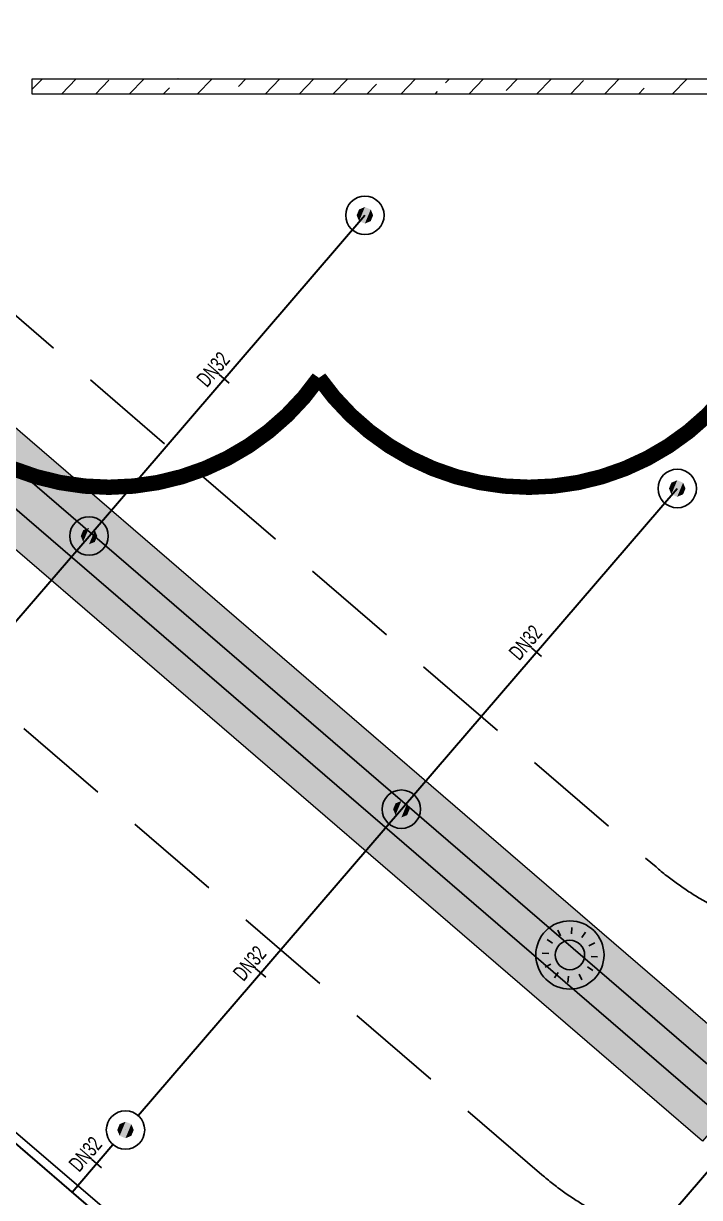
# Model space of a CAD drawing. Header units: millimetres. Extents: x -379292 to 1221486, y 92049 to 447512.
# Drawn here: x -183718 to -179322, y 108155 to 115785 of the extents above; entities that cross this region are included whole.
import ezdxf
from ezdxf.enums import TextEntityAlignment as Align

# ---------------------------------------------------------------- set-up
doc = ezdxf.new("R2010")
doc.units = ezdxf.units.MM
doc.linetypes.add('HIDDEN', pattern=[9.525, 6.35, -3.175])
for name, color, linetype in [('-M-YNGN-BORUID', 7, 'Continuous'), ('-M-YNGN-BORUUZUN', 7, 'Continuous'), ('-M-YNGN-BORUYUK', 7, 'Continuous'), ('-M-YNGN-SPR-YUK', 7, 'Continuous'), ('-M-YNGN-ZON5-CAP-', 7, 'Continuous'), ('-M-YNGN-ZON5-SPR-', 7, 'Continuous'), ('05_HANDRAIL', 153, 'Continuous'), ('05_SYMBOL', 2, 'Continuous'), ('08_DEDECTOR FLASOR', 3, 'Continuous'), ('08_HORN', 4, 'Continuous'), ('AIRONN ZONLAMA', 4, 'Continuous'), ('E_CT_ZA', 6, 'Continuous')]:
    doc.layers.add(name, color=color, linetype=linetype)
doc.layers.add('-M-YNGN-SPR-CAPCIZGI', color=188, linetype='Continuous', plot=False)
doc.layers.add('-M-YNGN-ZON5', color=11, linetype='SP', lineweight=30)
doc.layers.add('E_CT_KA', color=4, linetype='Continuous', lineweight=9)
doc.styles.add('CIZGI', font='tahoma.ttf', dxfattribs={"width": 0.8, "oblique": 20})
doc.styles.add('HCAD', font='HCAD.SHX', dxfattribs={"width": 0.8, "height": 0.2})
doc.styles.add('PIPESIZE', font='hcad.shx', dxfattribs={"width": 0.8})
doc.styles.add('SPR-NOT', font='romans.shx')
doc.styles.get("Standard").update_dxf_attribs({"font": 'segoeuil.ttf'})
doc.linetypes.add('SP', pattern='A,2,-0.1,["SP",CIZGI,S=0.14,R=0.2,X=0,Y=-0.07],-0.255', length=2.355)

# ---------------------------------------------------------------- blocks, each defined once
blk = doc.blocks.new('202_KorkulukDikme')
at = {"ltscale": 25}
h = blk.add_hatch(color=253, dxfattribs=at)
h.dxf.hatch_style = 1
h.paths.add_polyline_path([(-50, 0), (-50, 100), (50, 100), (50, 0)])
at = {"color": 0, "linetype": 'ByBlock', "ltscale": 25}
blk.add_lwpolyline([(-50, 0), (-50, 100), (50, 100), (50, 0)], close=True, dxfattribs=at)
blk = doc.blocks.new('*U34')
at = {"ltscale": 25}
h = blk.add_hatch(color=253, dxfattribs=at)
h.dxf.hatch_style = 1
h.paths.add_polyline_path([(100, 60), (4795.3, 60), (4795.3, 10), (100, 10)])
at = {"color": 0, "linetype": 'ByBlock', "ltscale": 25}
blk.add_lwpolyline([(100, 60), (4795.3, 60), (4795.3, 10), (100, 10)], close=True, dxfattribs=at)
blk.add_lwpolyline([(100, 45), (4795.3, 45)], dxfattribs=at)
at = {"ltscale": 25}
for p in [(50, 0), (947.7, 0), (1947.7, 0), (2947.7, 0), (3947.7, 0), (4845.3, 0)]:
    blk.add_blockref('202_KorkulukDikme', p, dxfattribs=at)
blk = doc.blocks.new('OtoParkBodrumKatMimari')
at = {"layer": '05_SYMBOL', "color": 252, "linetype": 'HIDDEN', "ltscale": 100}
blk.add_lwpolyline([(66008.2, 7484.2), (16095.3, 50444.7)], dxfattribs=at)
blk.add_lwpolyline([(99562.1, 23000), (56436.8, 23000, 0.695543), (55132.1, 19484.2), (66750.4, 9484.2, 0.179563), (68055.1, 9000), (90740.7, 9000, 0.215217), (92240.5, 9676.9), (101061.9, 19676.9, 0.645796)], format="xyb", close=True, dxfattribs=at)
blk.add_lwpolyline([(66008.2, 7484.2, 0.179563), (67312.9, 7000)], format="xyb", dxfattribs=at)
at = {"layer": '05_HANDRAIL', "rotation": 319.2811306099715}
blk.add_blockref('*U34', (59409, 9074), dxfattribs=at)
blk = doc.blocks.new('SPRKL100')
at = {"layer": '-M-YNGN-SPR-CAPCIZGI'}
blk.add_line((0, 0.431), (0, -0.431), dxfattribs=at)
at = {"layer": '-M-YNGN-BORUID', "color": 0, "style": 'HCAD', "width": 0.8, "flags": 1}
blk.add_attdef('DIC', text='', height=0.4, dxfattribs=at).set_placement((0, -1.693), align=Align.CENTER)
at = {"layer": '-M-YNGN-BORUUZUN', "color": 0, "style": 'HCAD', "width": 0.7}
blk.add_attdef('BOY', text='', height=0.8, dxfattribs=at).set_placement((0, -1.08), align=Align.CENTER)
at = {"layer": '-M-YNGN-BORUYUK', "color": 6, "style": 'PIPESIZE', "width": 0.8}
blk.add_attdef('YUK', text='', height=0.5, dxfattribs=at).set_placement((0, 1.866), align=Align.CENTER)
at = {"color": 0, "style": 'PIPESIZE', "width": 0.7}
blk.add_attdef('CAP', text='', height=1, dxfattribs=at).set_placement((0, 0.45), align=Align.CENTER)
blk = doc.blocks.new('SP-C-UP-12')
at = {"ltscale": 10}
blk.add_line((0, 0), (0, 0), dxfattribs=at)
at = {"color": 1, "linetype": 'Continuous'}
blk.add_circle((0, 0), 12.5, dxfattribs=at)
at = {"ltscale": 10}
for points in [[(-5.37, 0), (-3.8, 3.8), (-3.8, -3.8), (0, 5.37)], [(-3.8, -3.8), (0, 5.37), (0, -5.37), (3.8, 3.8)], [(0, -5.37), (3.8, 3.8), (3.8, -3.8), (5.37, 0)]]:
    blk.add_solid(points, dxfattribs=at)
at = {"layer": '-M-YNGN-SPR-YUK', "style": 'SPR-NOT', "width": 0.5, "flags": 9}
for tag, p in [('YUK', (0, 17.77)), ('CAP', (0, 14.42)), ('TIP', (0.2, 10.78))]:
    blk.add_attdef(tag, text='', height=2.5, dxfattribs=at).set_placement(p, align=Align.MIDDLE_CENTER)
blk = doc.blocks.new('A$C69E8C7F8')
at = {"layer": '-M-YNGN-ZON5', "ltscale": 500}
for p, q in [((-2417.34, 359.36), (-8279.34, 5404.83)), ((-2739.99, 1072.86), (-2560.59, 1281.29)), ((-2536.88, 895.32), (-2357.48, 1103.75)), ((-2919.39, 864.44), (-2739.99, 1072.86)), ((-2708.12, 696.37), (-2536.88, 895.32)), ((-2476.32, 498.99), (-2305.07, 697.95)), ((-2751, 646.54), (-2724.43, 677.42))]:
    blk.add_line(p, q, dxfattribs=at)
at = {"layer": '-M-YNGN-ZON5-CAP-'}
ref = blk.add_blockref('SPRKL100', (-2652.09, 1174.99), dxfattribs=dict(at, xscale=10, yscale=10, zscale=10, rotation=49.28113061156347))
ref.add_attrib('CAP', 'DN32', dxfattribs={"layer": '0', "color": 0, "height": 10, "rotation": 49.28113, "style": 'PIPESIZE', "width": 0.7}).set_placement((-2655.5, 1177.93), align=Align.CENTER)
ref = blk.add_blockref('SPRKL100', (-2448.97, 997.45), dxfattribs=dict(at, xscale=10, yscale=10, zscale=10, rotation=49.28113061156347))
ref.add_attrib('CAP', 'DN32', dxfattribs={"layer": '0', "color": 0, "height": 10, "rotation": 49.28113, "style": 'PIPESIZE', "width": 0.7}).set_placement((-2452.39, 1000.38), align=Align.CENTER)
ref = blk.add_blockref('SPRKL100', (-2628.37, 789.02), dxfattribs=dict(at, xscale=10, yscale=10, zscale=10, rotation=49.28113061156347))
ref.add_attrib('CAP', 'DN32', dxfattribs={"layer": '0', "color": 0, "height": 10, "rotation": 49.28113, "style": 'PIPESIZE', "width": 0.7}).set_placement((-2631.78, 791.95), align=Align.CENTER)
ref = blk.add_blockref('SPRKL100', (-2735.19, 665.02), dxfattribs=dict(at, xscale=10, yscale=10, zscale=10, rotation=49.28113061156347))
ref.add_attrib('CAP', 'DN32', dxfattribs={"layer": '0', "color": 0, "height": 10, "rotation": 49.28113, "style": 'PIPESIZE', "width": 0.7}).set_placement((-2738.6, 667.96), align=Align.CENTER)
at = {"layer": '-M-YNGN-ZON5-SPR-', "ltscale": 25}
for p in [(-2560.59, 1281.29), (-2357.48, 1103.75), (-2739.99, 1072.86), (-2536.88, 895.32), (-2716.27, 686.89)]:
    blk.add_blockref('SP-C-UP-12', p, dxfattribs=at)
blk = doc.blocks.new('*U681')
h = blk.add_hatch()
h.set_pattern_fill('ANSI33', color=0, scale=50, angle=1, style=0)
h.paths.add_polyline_path([(6913, 200), (73974.9, 200), (73974.9, 0), (6913, 0)])
at = {"color": 0}
blk.add_lwpolyline([(6913, 200), (73974.9, 200), (73974.9, 0), (6913, 0)], close=True, dxfattribs=at)
at = {"ltscale": 25, "flags": 1}
for tag, p in [('YUKSEKLIK', (-228.6, -148.7)), ('KALINLIK', (-228.6, -213.3))]:
    blk.add_attdef(tag, p, '', height=50, dxfattribs=at)
blk = doc.blocks.new('*U716')
h = blk.add_hatch()
h.set_pattern_fill('ANSI33', color=0, scale=50, angle=1, style=0)
h.paths.add_polyline_path([(-2293.3, 100), (12962.7, 100), (12962.7, 0), (-2293.3, 0)])
at = {"color": 0}
blk.add_lwpolyline([(-2293.3, 100), (12962.7, 100), (12962.7, 0), (-2293.3, 0)], close=True, dxfattribs=at)
at = {"ltscale": 25, "flags": 1}
for tag, p in [('YUKSEKLIK', (-228.6, -148.7)), ('KALINLIK', (-228.6, -213.3))]:
    blk.add_attdef(tag, p, '', height=50, dxfattribs=at)
blk = doc.blocks.new('*U719')
h = blk.add_hatch()
h.set_pattern_fill('ANSI33', color=0, scale=50, angle=1, style=0)
h.paths.add_polyline_path([(6648.9, 600), (73876.8, 600), (73876.8, 0), (6648.9, 0)])
at = {"color": 0}
blk.add_lwpolyline([(6648.9, 600), (73876.8, 600), (73876.8, 0), (6648.9, 0)], close=True, dxfattribs=at)
at = {"ltscale": 25, "flags": 1}
for tag, p in [('YUKSEKLIK', (-228.6, -148.7)), ('KALINLIK', (-228.6, -213.3))]:
    blk.add_attdef(tag, p, '', height=50, dxfattribs=at)
blk = doc.blocks.new('KORNA ORT TAVAN')
at = {"layer": '08_HORN', "color": 3}
for p, q in [((-60.2, 124), (-78.6, 161.8)), ((9.8, 137.5), (12.8, 179.4)), ((-114.2, 77.3), (-148.9, 100.8)), ((77.3, 114.2), (100.8, 148.9)), ((124, 60.2), (161.8, 78.6)), ((-137.5, 9.8), (-179.4, 12.8)), ((-124, -60.2), (-161.8, -78.6)), ((137.5, -9.8), (179.4, -12.8)), ((-77.3, -114.2), (-100.8, -148.9)), ((-9.8, -137.5), (-12.8, -179.4)), ((60.2, -124), (78.6, -161.8)), ((114.2, -77.3), (148.9, -100.8))]:
    blk.add_line(p, q, dxfattribs=at)
at = {"layer": '08_HORN', "color": 1}
for major_axis, start_param, end_param in [((0, 221.8), 4.712358, 10.995543), ((0, 95.8), -1.570763777940356, 4.712421529239229)]:
    blk.add_ellipse((0, 0), major_axis=major_axis, ratio=1, start_param=start_param, end_param=end_param, dxfattribs=at)

msp = doc.modelspace()

# ---------------------------------------------------------------- block references
at = {"color": 8}
msp.add_blockref('OtoParkBodrumKatMimari', (-246354.8, 100818.8), dxfattribs=at)

# ---------------------------------------------------------------- next in the draw order: linework, layer by layer
at = {"color": 30, "const_width": 100}
msp.add_lwpolyline([(-173600.7, 113481.6, -0.520567), (-176332.6, 113481.6, -0.520567), (-179064.5, 113481.6, -0.520567), (-181796.4, 113481.6, -0.520567), (-184528.2, 113481.6, -0.520567), (-187260.1, 113481.6, -0.520567), (-189992, 113481.6, -0.520567), (-192723.9, 113481.6, -0.520567), (-195455.8, 113481.6, -0.520567), (-198187.7, 113481.6, -0.520567), (-200919.6, 113481.6, -0.520567)], format="xyb", dxfattribs=at)
at = {"layer": 'AIRONN ZONLAMA', "color": 3, "ltscale": 25}
msp.add_lwpolyline([(-233504.6, 201649.1), (-233454.6, 179399.1), (-241154.6, 179399.1), (-241154.6, 161849.1), (-233504.6, 161849.1), (-233504.6, 157649.1), (-241354.6, 157761.1), (-180574.5, 105849.1), (-166904.6, 105899.1), (-166954.6, 208399.1), (-175954.6, 208399.1), (-175948.2, 201699.1), (-233504.6, 201699.1)], dxfattribs=at)

# ---------------------------------------------------------------- next in the draw order: block references
at = {"layer": '-M-YNGN-ZON5', "ltscale": 25, "xscale": 10, "yscale": 10, "zscale": 10}
msp.add_blockref('A$C69E8C7F8', (-155891.8, 101725.1), dxfattribs=at)
at = {"layer": '08_DEDECTOR FLASOR'}
msp.add_blockref('KORNA ORT TAVAN', (-180164.5, 109731.1), dxfattribs=at)
at = {"layer": 'E_CT_KA', "color": 6, "rotation": 139.2811306090451}
msp.add_blockref('*U719', (-173870.7, 104638.3), dxfattribs=at)
at = {"layer": 'E_CT_KA', "color": 140, "rotation": 180}
msp.add_blockref('*U716', (-170699, 115425.7), dxfattribs=at)
at = {"layer": 'E_CT_ZA', "color": 30, "rotation": 139.2811306090451}
msp.add_blockref('*U681', (-173857.3, 104362.9), dxfattribs=at)

doc.saveas('drawing.dxf')
